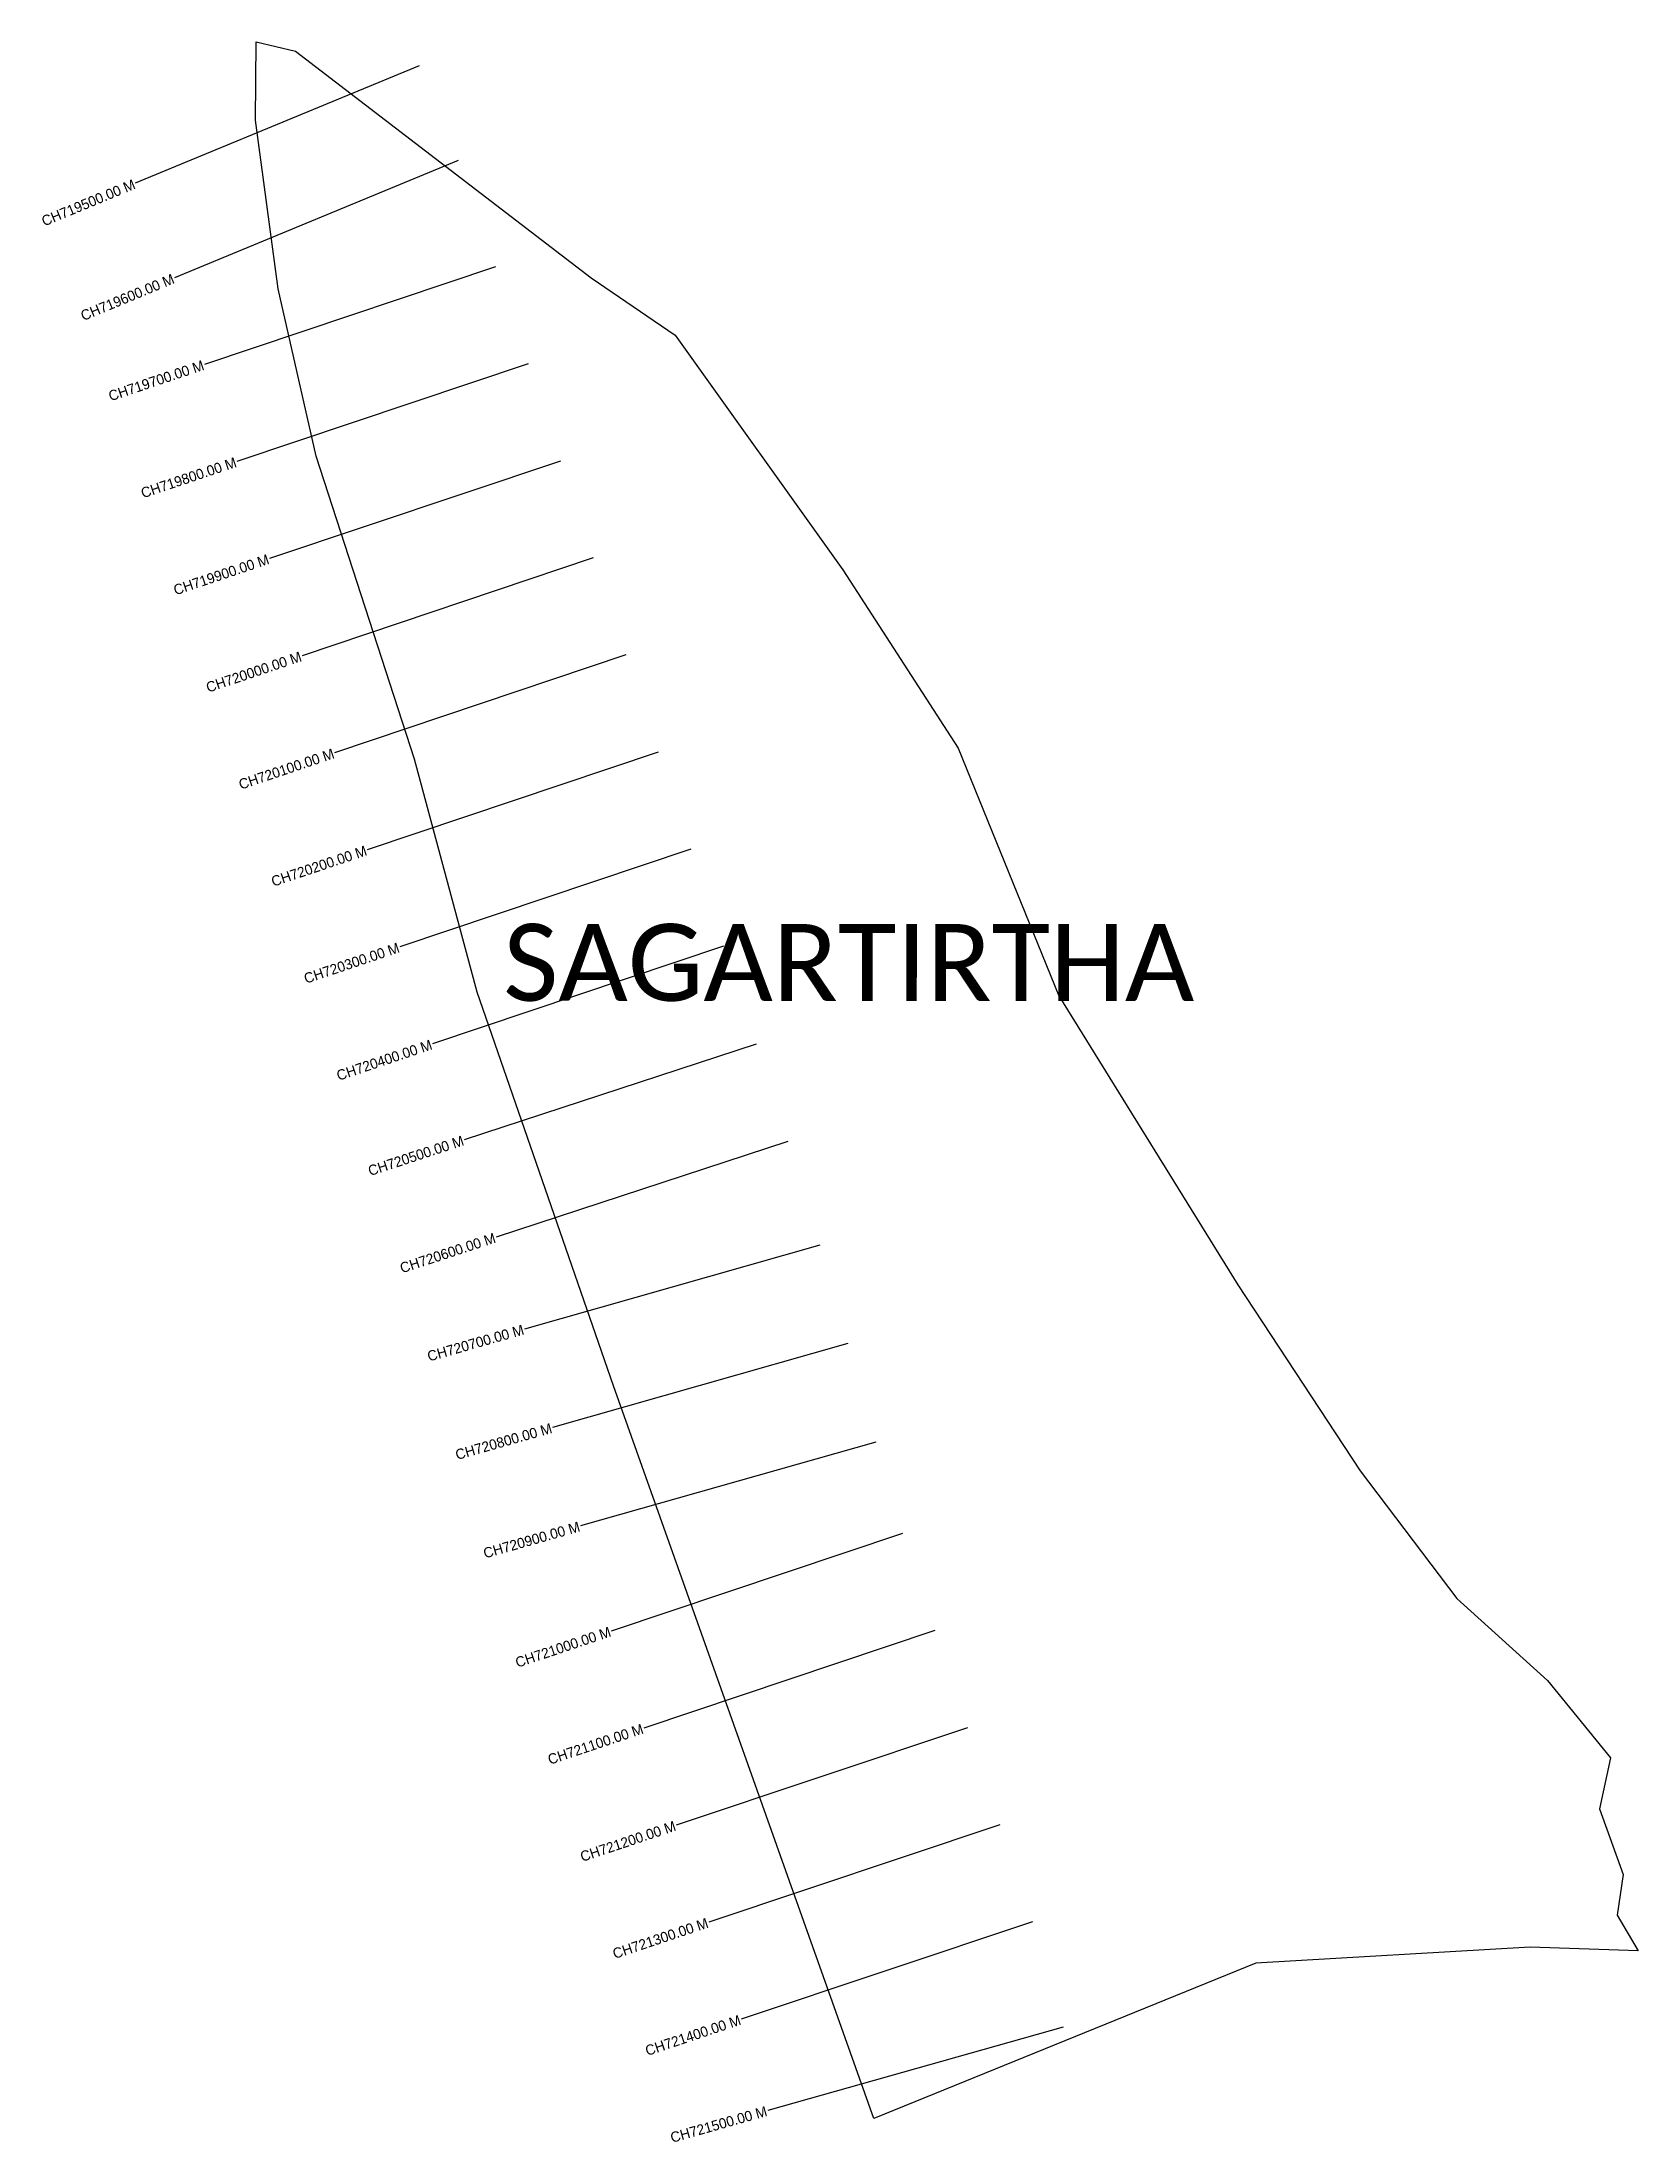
# Model space of a CAD drawing. Header units: metres. Extents: x 355767 to 357326, y 1743873 to 1745925.
import ezdxf
from ezdxf.enums import TextEntityAlignment as Align

# ---------------------------------------------------------------- set-up
doc = ezdxf.new("R2010")
doc.units = ezdxf.units.M
for name, color, linetype in [('CS', 134, 'Continuous'), ('CSMark', 6, 'Continuous'), ('VILLAGE NAME', 250, 'Continuous')]:
    doc.layers.add(name, color=color, linetype=linetype)

msp = doc.modelspace()

# ---------------------------------------------------------------- linework, layer by layer
at = {"color": 6}
for points in [[(357288.1, 1744198.9), (357311.3, 1744134.8), (357305.3, 1744095.2), (357325.8, 1744060.2), (357220.3, 1744063.9), (356952.3, 1744048.3), (356579.1, 1743896.3), (356324.7, 1744612.4), (356191.6, 1744996.8), (356130.4, 1745224.4), (356034.4, 1745520.6), (355997.3, 1745684.1), (355975.2, 1745848.8), (355975.7, 1745925.2), (356014.3, 1745916.4), (356303.1, 1745694.7), (356385, 1745638.8), (356548.8, 1745409.6), (356661.7, 1745235.4), (356760, 1744993.4), (356934.9, 1744710.8), (357054.2, 1744529.3), (357148.8, 1744404.5), (357237.4, 1744324.4), (357298.8, 1744248.7)], [(357298.8, 1744248.7), (357288.1, 1744198.9)]]:
    msp.add_lwpolyline(points, dxfattribs=at)
at = {"layer": 'CS'}
for p, q in [((356134.9, 1745901.9), (355857.7, 1745787.2)), ((356173.2, 1745809.5), (355896, 1745694.8)), ((356209.7, 1745705.4), (355925.2, 1745610.2)), ((356241.5, 1745610.6), (355957, 1745515.3)), ((356273.2, 1745515.7), (355988.7, 1745420.5)), ((356304.9, 1745421.1), (356020.6, 1745325.5)), ((356336.8, 1745326.3), (356052.4, 1745230.7)), ((356368.6, 1745231.5), (356084.3, 1745135.9)), ((356400.5, 1745136.7), (356116.1, 1745041.1)), ((356432.4, 1745041.9), (356148, 1744946.4)), ((356464.1, 1744945.9), (356179, 1744852.5)), ((356495.3, 1744850.9), (356210.2, 1744757.5)), ((356526.6, 1744749.7), (356238, 1744667.6)), ((356553.9, 1744653.5), (356265.3, 1744571.5)), ((356581.2, 1744557.3), (356292.7, 1744475.3)), ((356607.2, 1744467.9), (356322.7, 1744372.7)), ((356638.9, 1744373.1), (356354.4, 1744277.9)), ((356670.7, 1744278.2), (356386.2, 1744183)), ((356702.4, 1744183.4), (356417.9, 1744088.2)), ((356734.1, 1744088.6), (356449.6, 1743993.4)), ((356764.2, 1743985.8), (356475.5, 1743904.1))]:
    msp.add_line(p, q, dxfattribs=at)

# ---------------------------------------------------------------- texts
at = {"layer": 'CSMark'}
for s, rotation, p in [('CH719500.00 M', 22.4797, (355856.8, 1745786.8)), ('CH719600.00 M', 22.4797, (355895, 1745694.4)), ('CH719700.00 M', 18.509, (355924.3, 1745609.8)), ('CH719800.00 M', 18.509, (355956, 1745515)), ('CH719900.00 M', 18.509, (355987.8, 1745420.2)), ('CH720000.00 M', 18.5807, (356019.6, 1745325.2)), ('CH720100.00 M', 18.5807, (356051.5, 1745230.4)), ('CH720200.00 M', 18.5807, (356083.3, 1745135.6)), ('CH720300.00 M', 18.5807, (356115.2, 1745040.8)), ('CH720400.00 M', 18.5807, (356147.1, 1744946)), ('CH720500.00 M', 18.1375, (356178.1, 1744852.2)), ('CH720600.00 M', 18.1375, (356209.2, 1744757.2)), ('CH720700.00 M', 15.8705, (356237, 1744667.4)), ('CH720800.00 M', 15.8705, (356264.4, 1744571.2)), ('CH720900.00 M', 15.8705, (356291.7, 1744475)), ('CH721000.00 M', 18.4986, (356321.8, 1744372.4)), ('CH721100.00 M', 18.4986, (356353.5, 1744277.6)), ('CH721200.00 M', 18.4986, (356385.2, 1744182.7)), ('CH721300.00 M', 18.4986, (356416.9, 1744087.9)), ('CH721400.00 M', 18.4986, (356448.7, 1743993.1)), ('CH721500.00 M', 15.7926, (356474.5, 1743903.9))]:
    msp.add_text(s, height=10, rotation=rotation, dxfattribs=at).set_placement(p, align=Align.MIDDLE_RIGHT)
at = {"layer": 'VILLAGE NAME', "insert": (356217.2, 1745063.6), "char_height": 75.177, "attachment_point": 1, "rotation": 359.9793}
msp.add_mtext_dynamic_manual_height_columns('{\\fCalibri|b0|i0|c0|p34;SAGARTIRTHA}', width=741.835, gutter_width=375.9, heights=[0], dxfattribs=at)

doc.saveas('drawing.dxf')
